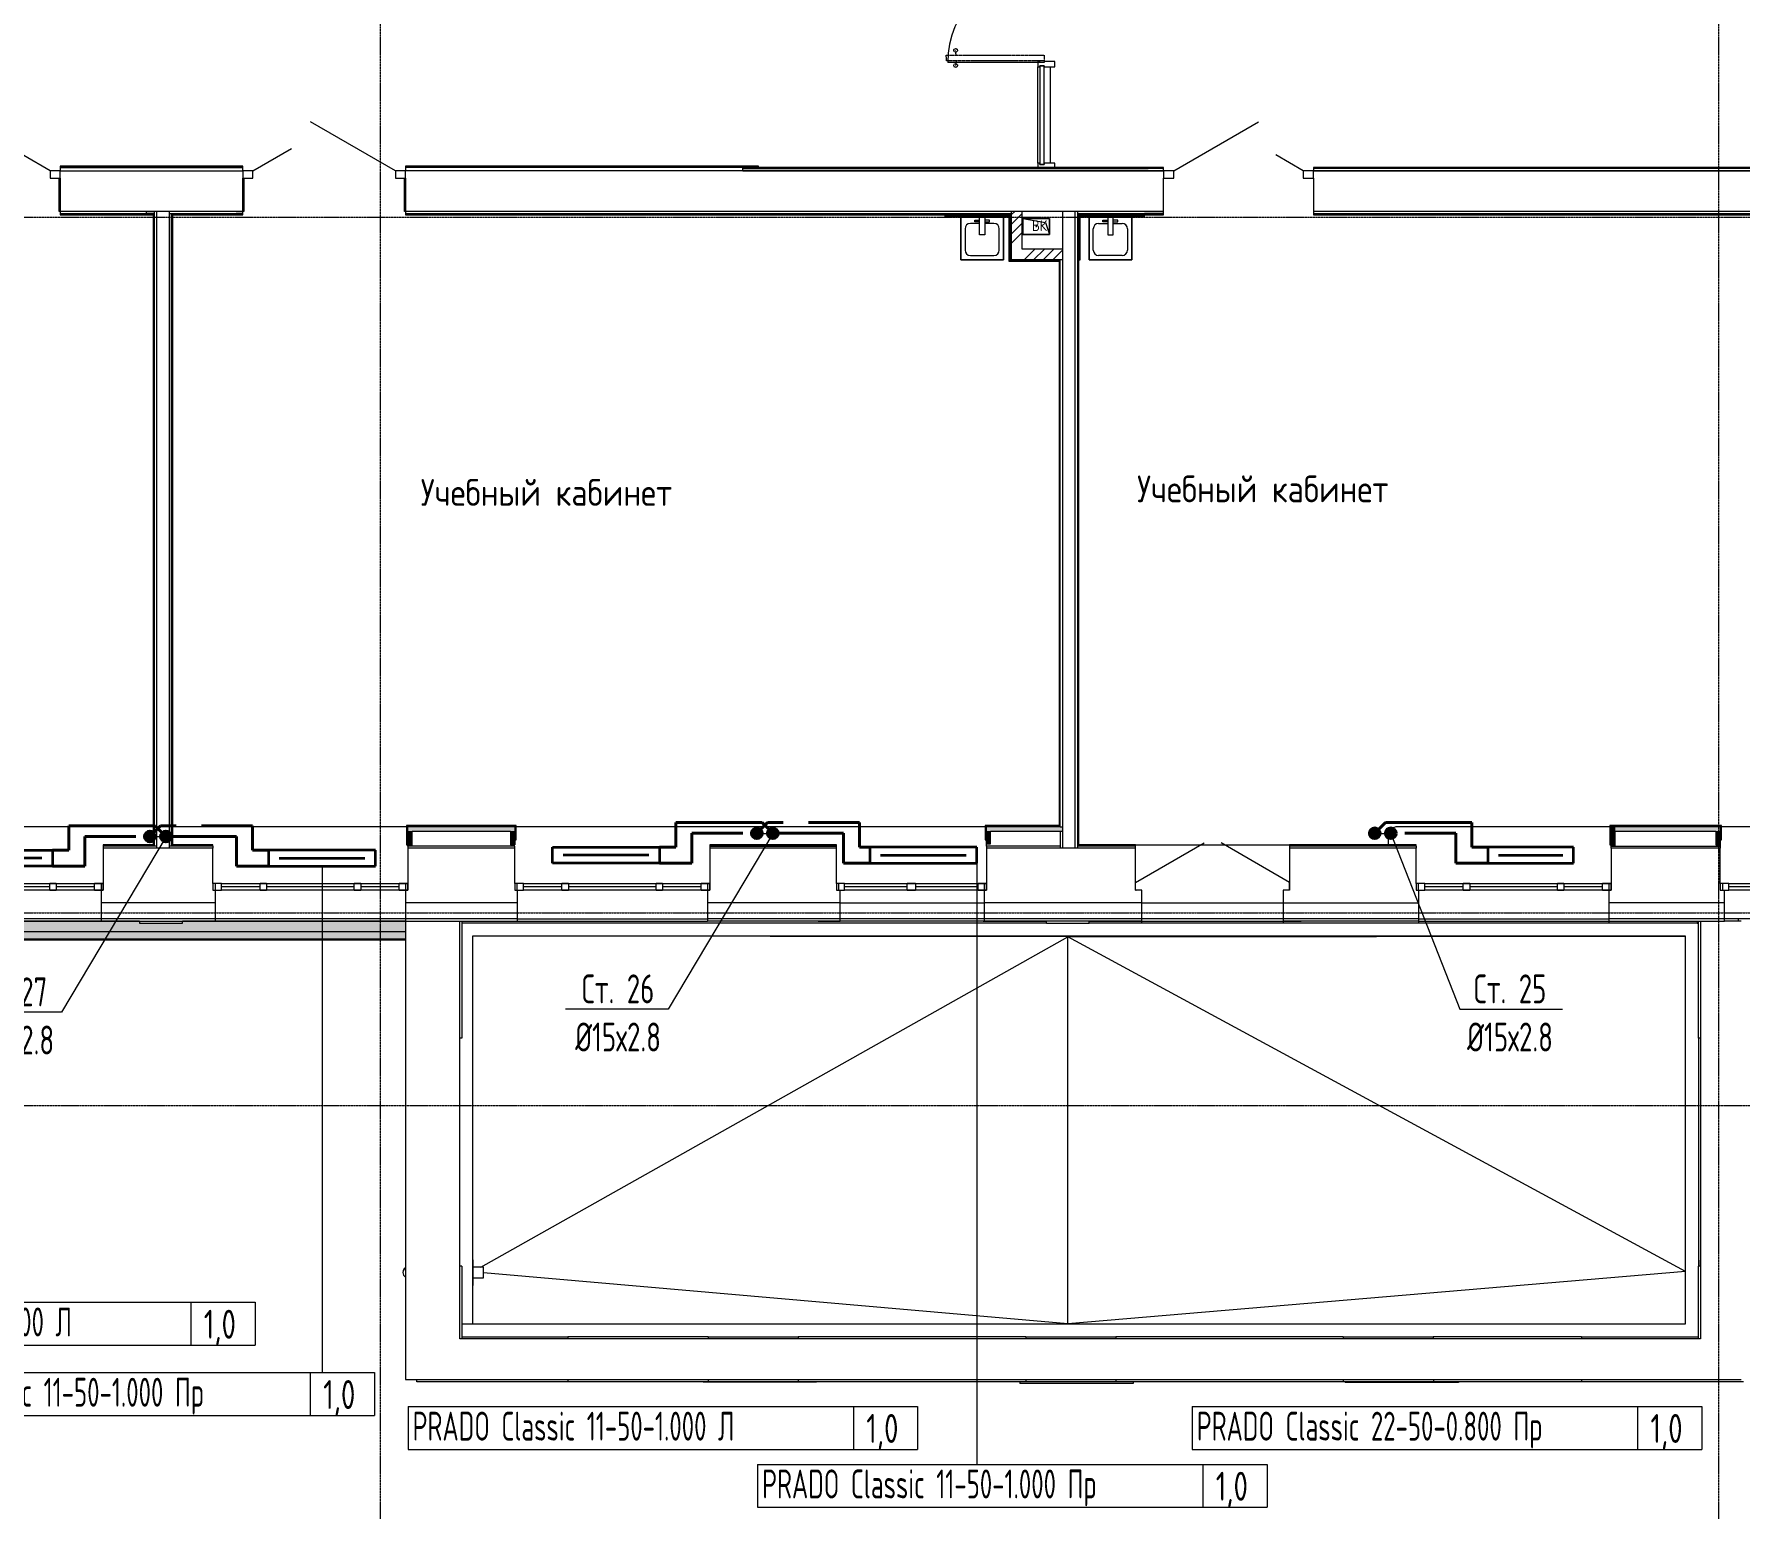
# Model space of a CAD drawing. Header units: millimetres. Extents: x -3929 to 624051, y 52832 to 514950.
# Drawn here: x 188631 to 204564, y 235095 to 248872 of the extents above; entities that cross this region are included whole.
import ezdxf
from ezdxf import colors
from ezdxf.entities.mleader import LeaderData, LeaderLine
from ezdxf.enums import TextEntityAlignment as Align
from ezdxf.math import Vec2, Vec3

# ---------------------------------------------------------------- set-up
doc = ezdxf.new("R2010")
doc.units = ezdxf.units.MM
for name, pattern in [('ADSK_Линия сетки', [25, 20, -2.5, 0, -2.5]), ('ADSK_Штриховая_ш2 п1', [3, 2, -1]), ('ADSK_Штриховая_ш3 п1_5', [4.5, 3, -1.5]), ('Hidden', [7.14375, 4.7625, -2.38125])]:
    doc.linetypes.add(name, pattern=pattern)
for name, color, linetype, lineweight in [('_ Окна', 7, 'Continuous', 9), ('Аннотация', 7, 'Continuous', 18), ('Витраж', 7, 'Continuous', 9), ('Двери', 7, 'Continuous', 9), ('Колонны', 7, 'Continuous', 18), ('Крыша', 7, 'Continuous', 9), ('Марки помещений', 7, 'Continuous', 20), ('Обобщенные модели', 7, 'Continuous', 18), ('Оборудование', 7, 'Continuous', 18), ('ОВ-О-Оборудование', 32, 'Continuous', 35), ('ОВ-ТЕКСТ', 7, 'Continuous', 25), ('Ограждение', 7, 'Continuous', 9), ('Окна', 7, 'Continuous', 9), ('Оси', 253, 'Continuous', 9), ('Панели витража', 7, 'Continuous', 9), ('Перекрытие', 7, 'Continuous', 18), ('Сантехника', 7, 'Continuous', 18), ('Стены внутренние', 7, 'Continuous', 18), ('Стены наружные', 7, 'Continuous', 18), ('Стены несущие', 7, 'Continuous', 30), ('Стены отделка', 7, 'Continuous', 30), ('Стены перегородки', 7, 'Continuous', 30), ('Стены штриховка', 7, 'Continuous', 9), ('Узлы', 7, 'Continuous', 18)]:
    doc.layers.add(name, color=color, linetype=linetype, lineweight=lineweight)
doc.layers.add('Линии', color=7, linetype='Continuous', lineweight=9, true_color=0x00a600)
for name, color, linetype in [('ПРИБОРЫ', 3, 'Continuous'), ('статистика приборов', 252, 'Continuous'), ('стояки', 7, 'Continuous')]:
    doc.layers.add(name, color=color, linetype=linetype)
doc.layers.add('т11.1', color=1, linetype='Continuous', true_color=0xff0000)
doc.layers.add('т21.1', color=5, linetype='Continuous', true_color=0x0000ff)
doc.styles.add('GOST Common_2', font='GOST_Common.ttf', dxfattribs={"width": 0.9, "height": 250})
doc.styles.add('GOST Common_5', font='GOST_Common.ttf', dxfattribs={"width": 0.9, "height": 200})
doc.styles.add('СТИЛЬ', font='simplex.shx', dxfattribs={"width": 0.65})

# ---------------------------------------------------------------- blocks, each defined once
blk = doc.blocks.new('*U2938')
at = {"layer": 'ОВ-О-Оборудование', "color": 32, "ltscale": 0.1, "true_color": 0xcd6928}
for p, q in [((600, 75), (-600, 75)), ((-600, 75), (-600, -75)), ((-500, 0), (500, 0)), ((600, -75), (600, 75)), ((-600, -75), (600, -75))]:
    blk.add_line(p, q, dxfattribs=at)
blk = doc.blocks.new('*U2874')
at = {"layer": 'ОВ-О-Оборудование', "color": 32, "ltscale": 0.1, "true_color": 0xcd6928}
for p, q in [((500, 75), (-500, 75)), ((-500, 75), (-500, -75)), ((-400, 0), (400, 0)), ((500, -75), (500, 75)), ((-500, -75), (500, -75))]:
    blk.add_line(p, q, dxfattribs=at)
blk = doc.blocks.new('*U2950')
at = {"layer": 'ОВ-О-Оборудование', "color": 32, "ltscale": 0.1, "true_color": 0xcd6928}
for p, q in [((400, 75), (-400, 75)), ((-400, 75), (-400, -75)), ((-300, 0), (300, 0)), ((400, -75), (400, 75)), ((-400, -75), (400, -75))]:
    blk.add_line(p, q, dxfattribs=at)
blk = doc.blocks.new('2 этаж')
at = {"layer": 'Ограждение', "lineweight": 0, "transparency": 33554432}
for points in [[(382798, -169809), (382838, -169809), (382838, -169630), (380754, -169630), (380754, -169649), (380354, -169649), (380354, -169630), (372404, -169630), (372583, -169809), (382536, -169809)], [(382798, -169809), (382838, -169809), (382838, -169805), (372579, -169805), (372583, -169809), (382536, -169809)]]:
    blk.add_hatch(color=253, dxfattribs=at).paths.add_polyline_path(points)
at = {"layer": 'Стены внутренние', "lineweight": 0}
for points in [[(383583, -168789), (383860, -168789), (383860, -168749), (382860, -168749), (382860, -168789), (382900, -168789)], [(382900, -168923), (382900, -168789), (382860, -168789), (382860, -168923)], [(383820, -168917), (383860, -168917), (383860, -168789), (383820, -168789)], [(388955, -168789), (388975, -168789), (388975, -168749), (388264, -168749), (388264, -168789), (388818, -168789)], [(388294, -168907), (388304, -168907), (388304, -168789), (388264, -168789), (388264, -168907)], [(394139, -168929), (394139, -168749), (394099, -168749), (394099, -168929)], [(395119, -168789), (395119, -168749), (394139, -168749), (394139, -168789), (395099, -168789)], [(395099, -168917), (395119, -168917), (395119, -168789), (395079, -168789), (395079, -168917)]]:
    blk.add_hatch(color=253, dxfattribs=at).paths.add_polyline_path(points)
at = {"color": 253, "linetype": 'Continuous', "lineweight": 0}
for p, q in [((388500, -163028), (388529, -163000)), ((388500, -163118), (388600, -163018)), ((388500, -163208), (388600, -163108)), ((388500, -163297), (388600, -163197)), ((388616, -163451), (388716, -163351)), ((388706, -163451), (388806, -163351)), ((388796, -163451), (388896, -163351)), ((388886, -163451), (388971, -163366))]:
    blk.add_line(p, q, dxfattribs=at)
at = {"layer": '_ Окна', "color": 253, "lineweight": 0}
for p, q in [((379515, -169309), (378695, -169309)), ((379515, -169339), (379515, -169279)), ((379515, -169279), (379575, -169279)), ((379575, -169339), (379515, -169339)), ((379575, -169279), (379575, -169339)), ((379935, -169309), (379575, -169309)), ((379935, -169339), (379935, -169279)), ((379935, -169279), (380015, -169279)), ((380015, -169339), (379935, -169339)), ((379995, -169279), (379995, -169339)), ((380015, -169279), (380015, -169339)), ((381120, -169279), (381040, -169279)), ((381040, -169279), (381040, -169339)), ((381040, -169339), (381120, -169339)), ((381060, -169279), (381060, -169339)), ((381120, -169339), (381120, -169279)), ((381480, -169309), (381120, -169309)), ((381480, -169339), (381480, -169279)), ((381480, -169279), (381540, -169279)), ((381540, -169339), (381480, -169339)), ((381540, -169279), (381540, -169339)), ((382360, -169309), (381540, -169309)), ((382360, -169339), (382360, -169279)), ((382360, -169279), (382420, -169279)), ((382420, -169339), (382360, -169339)), ((382420, -169279), (382420, -169339)), ((382780, -169309), (382420, -169309)), ((382780, -169339), (382780, -169279)), ((382780, -169279), (382860, -169279)), ((382860, -169339), (382780, -169339)), ((382840, -169279), (382840, -169339)), ((382860, -169279), (382860, -169339)), ((383940, -169279), (383860, -169279)), ((383860, -169279), (383860, -169339)), ((383860, -169339), (383940, -169339)), ((383880, -169279), (383880, -169339)), ((383940, -169339), (383940, -169279)), ((384300, -169309), (383940, -169309)), ((384300, -169339), (384300, -169279)), ((384300, -169279), (384360, -169279)), ((384360, -169339), (384300, -169339)), ((384360, -169279), (384360, -169339)), ((385180, -169309), (384360, -169309)), ((385180, -169339), (385180, -169279)), ((385180, -169279), (385240, -169279)), ((385240, -169339), (385180, -169339)), ((385240, -169279), (385240, -169339)), ((385600, -169309), (385240, -169309)), ((385600, -169339), (385600, -169279)), ((385600, -169279), (385680, -169279)), ((385680, -169339), (385600, -169339)), ((385660, -169279), (385660, -169339)), ((385680, -169279), (385680, -169339)), ((386940, -169279), (386864, -169279)), ((386864, -169279), (386864, -169339)), ((386864, -169339), (386940, -169339)), ((386884, -169279), (386884, -169339)), ((386940, -169339), (386940, -169279)), ((387526, -169309), (386940, -169309)), ((387526, -169339), (387526, -169279)), ((387526, -169279), (387602, -169279)), ((387602, -169339), (387526, -169339)), ((387602, -169279), (387602, -169339)), ((388188, -169309), (387602, -169309)), ((388188, -169339), (388188, -169279)), ((388188, -169279), (388264, -169279)), ((388264, -169339), (388188, -169339)), ((388244, -169279), (388244, -169339)), ((388264, -169279), (388264, -169339)), ((389657, -169339), (389657, -169269)), ((389657, -169339), (389662, -169339)), ((391097, -169339), (391092, -169339)), ((391097, -169339), (391097, -169269)), ((392359, -169279), (392279, -169279)), ((392279, -169279), (392279, -169339)), ((392279, -169339), (392359, -169339)), ((392299, -169279), (392299, -169339)), ((392359, -169339), (392359, -169279)), ((392719, -169309), (392359, -169309)), ((392719, -169339), (392719, -169279)), ((392719, -169279), (392779, -169279)), ((392779, -169339), (392719, -169339)), ((392779, -169279), (392779, -169339)), ((393599, -169309), (392779, -169309)), ((393599, -169339), (393599, -169279)), ((393599, -169279), (393659, -169279)), ((393659, -169339), (393599, -169339)), ((393659, -169279), (393659, -169339)), ((394019, -169309), (393659, -169309)), ((394019, -169339), (394019, -169279)), ((394019, -169279), (394099, -169279)), ((394099, -169339), (394019, -169339)), ((394079, -169279), (394079, -169339)), ((394099, -169279), (394099, -169339)), ((395199, -169279), (395119, -169279)), ((395119, -169279), (395119, -169339)), ((395119, -169339), (395199, -169339)), ((395139, -169279), (395139, -169339)), ((395199, -169339), (395199, -169279)), ((395559, -169309), (395199, -169309))]:
    blk.add_line(p, q, dxfattribs=at)
at = {"layer": 'Витраж', "color": 253, "lineweight": 0, "extrusion": (0, 0, -1)}
for p, q in [((388763, -161600), (388746, -161600)), ((388746, -161600), (388746, -161650)), ((388746, -161650), (388763, -161650)), ((388763, -161610), (388763, -161600)), ((388803, -161610), (388763, -161610)), ((388763, -161650), (388763, -161640)), ((388763, -161640), (388803, -161640)), ((388903, -161600), (388803, -161600)), ((388803, -161600), (388803, -161610)), ((388803, -161640), (388803, -161650)), ((388803, -161650), (388903, -161650)), ((388903, -161650), (388903, -161600)), ((388763, -162550), (388746, -162550)), ((388746, -162550), (388746, -162600)), ((388746, -162600), (388763, -162600)), ((388763, -162560), (388763, -162550)), ((388803, -162560), (388763, -162560)), ((388763, -162600), (388763, -162590)), ((388763, -162590), (388803, -162590)), ((388903, -162550), (388803, -162550)), ((388803, -162550), (388803, -162560)), ((388803, -162590), (388803, -162600)), ((388803, -162600), (388903, -162600)), ((388903, -162600), (388903, -162550))]:
    blk.add_line(p, q, dxfattribs=at)
at = {"layer": 'Витраж', "color": 253, "lineweight": 0}
for p, q in [((388746, -162550), (388746, -161650)), ((388863, -162550), (388863, -161650))]:
    blk.add_line(p, q, dxfattribs=at)
at = {"layer": 'Двери', "color": 253, "lineweight": 0}
for p, q in [((388763, -161610), (387903, -161610)), ((379519, -162620), (378726, -162162)), ((382744, -162620), (381952, -162162)), ((390014, -162620), (390807, -162162)), ((381414, -162620), (381774, -162412)), ((391224, -162620), (390969, -162472)), ((379519, -162620), (379519, -162690)), ((379614, -162620), (379519, -162620)), ((379614, -162690), (379614, -162620)), ((381319, -162620), (381319, -162690)), ((381414, -162620), (381319, -162620)), ((381414, -162690), (381414, -162620)), ((382744, -162620), (382744, -162690)), ((382839, -162620), (382744, -162620)), ((382839, -162690), (382839, -162620)), ((389919, -162620), (389919, -162690)), ((390014, -162620), (389919, -162620)), ((390014, -162690), (390014, -162620)), ((391224, -162620), (391224, -162690)), ((391319, -162620), (391224, -162620)), ((391319, -162690), (391319, -162620)), ((379519, -162690), (379614, -162690)), ((381319, -162690), (381414, -162690)), ((382744, -162690), (382839, -162690)), ((389919, -162690), (390014, -162690)), ((391224, -162690), (391319, -162690))]:
    blk.add_line(p, q, dxfattribs=at)
blk.add_arc((388763, -161610), 860, 90, 180, dxfattribs=at)
at = {"layer": 'Колонны', "color": 253, "lineweight": 0}
for p, q in [((385618, -173933), (385618, -173936)), ((386678, -173936), (385618, -173936)), ((386678, -173933), (386678, -173936)), ((388576, -173933), (388576, -173949)), ((389636, -173949), (388576, -173949)), ((389636, -173933), (389636, -173949)), ((391615, -173933), (391615, -173941)), ((392675, -173941), (391615, -173941)), ((392675, -173933), (392675, -173941))]:
    blk.add_line(p, q, dxfattribs=at)
at = {"layer": 'Крыша', "color": 253, "lineweight": 0}
for p, q in [((389026, -169778), (383465, -169769)), ((383543, -172863), (389026, -169778)), ((389026, -169778), (394796, -169769)), ((389026, -173393), (389026, -169778)), ((394796, -172904), (389026, -169778)), ((389026, -173393), (383568, -172916)), ((394796, -172904), (389026, -173393))]:
    blk.add_line(p, q, dxfattribs=at)
at = {"layer": 'Линии', "color": 253, "linetype": 'ADSK_Штриховая_ш3 п1_5', "lineweight": 0}
for p, q in [((387891, -161593), (387890, -161540)), ((387890, -161540), (388803, -161540)), ((387982, -161540), (387977, -161496)), ((388803, -161540), (388803, -161593)), ((388803, -161593), (387891, -161593)), ((387982, -161593), (387977, -161637))]:
    blk.add_line(p, q, dxfattribs=at)
for centre in [(387977, -161496), (387977, -161637)]:
    blk.add_circle(centre, 17, dxfattribs=at)
at = {"layer": 'Обобщенные модели', "color": 253, "lineweight": 0}
for p, q in [((388605, -163215), (388605, -163065)), ((388605, -163065), (388855, -163065)), ((388605, -163065), (388818, -163102)), ((388855, -163065), (388605, -163065)), ((388605, -163065), (388605, -163215)), ((388818, -163102), (388855, -163215)), ((388855, -163065), (388855, -163215)), ((388855, -163215), (388855, -163065)), ((388855, -163215), (388605, -163215)), ((388605, -163215), (388855, -163215))]:
    blk.add_line(p, q, dxfattribs=at)
for centre, radius, start, end in [((388730, -163140), 2.5, 90, 270), ((388730, -163140), 2.5, 105, 180), ((388730, -163140), 2.5, 210, 270), ((388730, -163140), 2.5, 270, 90), ((388730, -163140), 2.5, 330, 75), ((382858, -172907), 43.4, 117.9695, 184.0061), ((382858, -172907), 41.1, 135, 150)]:
    blk.add_arc(centre, radius, start, end, dxfattribs=at)
at = {"layer": 'Оборудование', "color": 253, "lineweight": 0}
for p, q in [((383468, -172753), (383465, -172753)), ((383468, -172793), (383468, -172753)), ((383468, -172793), (383468, -173033)), ((383468, -172863), (383468, -172963)), ((383568, -172863), (383468, -172863)), ((383568, -172963), (383568, -172863)), ((383468, -172963), (383568, -172963)), ((383468, -173073), (383468, -173033)), ((383465, -173073), (383468, -173073))]:
    blk.add_line(p, q, dxfattribs=at)
blk.add_arc((382865, -172913), 50, 122.7277, 237.2723, dxfattribs=at)
at = {"layer": 'Ограждение', "color": 253, "lineweight": 0}
for p, q in [((380354, -169630), (372404, -169630)), ((380354, -169630), (372404, -169630)), ((378219, -169629), (379995, -169629)), ((379995, -169629), (378219, -169629)), ((382838, -169630), (380754, -169630)), ((382838, -169630), (380754, -169630)), ((381064, -169629), (382838, -169629)), ((382838, -169629), (381064, -169629)), ((382838, -169803), (372578, -169803)), ((382838, -169805), (372579, -169805)), ((382838, -169805), (372579, -169805)), ((382838, -169805), (372580, -169805)), ((382838, -169807), (372582, -169807)), ((382838, -169807), (372582, -169807)), ((382838, -169808), (372582, -169808)), ((382838, -169808), (372582, -169808)), ((382838, -169809), (372583, -169809)), ((382838, -169809), (372583, -169809))]:
    blk.add_line(p, q, dxfattribs=at)
at = {"layer": 'Окна', "color": 253, "lineweight": 0}
for p, q in [((378695, -169279), (379515, -169279)), ((379515, -169339), (378695, -169339)), ((379575, -169279), (379515, -169279)), ((379515, -169339), (379575, -169339)), ((379575, -169279), (379935, -169279)), ((379935, -169339), (379575, -169339)), ((380015, -169279), (379935, -169279)), ((379935, -169339), (380015, -169339)), ((380015, -169339), (380015, -169279)), ((381120, -169279), (381040, -169279)), ((381040, -169279), (381040, -169339)), ((381040, -169339), (381120, -169339)), ((381120, -169279), (381480, -169279)), ((381480, -169339), (381120, -169339)), ((381540, -169279), (381480, -169279)), ((381480, -169339), (381540, -169339)), ((381540, -169279), (382360, -169279)), ((382360, -169339), (381540, -169339)), ((382420, -169279), (382360, -169279)), ((382360, -169339), (382420, -169339)), ((382420, -169279), (382780, -169279)), ((382780, -169339), (382420, -169339)), ((382860, -169279), (382780, -169279)), ((382780, -169339), (382860, -169339)), ((382860, -169339), (382860, -169279)), ((383940, -169279), (383860, -169279)), ((383860, -169279), (383860, -169339)), ((383860, -169339), (383940, -169339)), ((383940, -169279), (384300, -169279)), ((384300, -169339), (383940, -169339)), ((384360, -169279), (384300, -169279)), ((384300, -169339), (384360, -169339)), ((384360, -169279), (385180, -169279)), ((385180, -169339), (384360, -169339)), ((385240, -169279), (385180, -169279)), ((385180, -169339), (385240, -169339)), ((385240, -169279), (385600, -169279)), ((385600, -169339), (385240, -169339)), ((385680, -169279), (385600, -169279)), ((385600, -169339), (385680, -169339)), ((385680, -169339), (385680, -169279)), ((386940, -169279), (386864, -169279)), ((386864, -169279), (386864, -169339)), ((386864, -169339), (386940, -169339)), ((386940, -169279), (387526, -169279)), ((387526, -169339), (386940, -169339)), ((387602, -169279), (387526, -169279)), ((387526, -169339), (387602, -169339)), ((387602, -169279), (388188, -169279)), ((388188, -169339), (387602, -169339)), ((388264, -169279), (388188, -169279)), ((388188, -169339), (388264, -169339)), ((388264, -169339), (388264, -169279)), ((392359, -169279), (392279, -169279)), ((392279, -169279), (392279, -169339)), ((392279, -169339), (392359, -169339)), ((392359, -169279), (392719, -169279)), ((392719, -169339), (392359, -169339)), ((392779, -169279), (392719, -169279)), ((392719, -169339), (392779, -169339)), ((392779, -169279), (393599, -169279)), ((393599, -169339), (392779, -169339)), ((393659, -169279), (393599, -169279)), ((393599, -169339), (393659, -169339)), ((393659, -169279), (394019, -169279)), ((394019, -169339), (393659, -169339)), ((394099, -169279), (394019, -169279)), ((394019, -169339), (394099, -169339)), ((394099, -169339), (394099, -169279)), ((395199, -169279), (395119, -169279)), ((395119, -169279), (395119, -169339)), ((395119, -169339), (395199, -169339)), ((395199, -169279), (395559, -169279)), ((395559, -169339), (395199, -169339))]:
    blk.add_line(p, q, dxfattribs=at)
at = {"layer": 'Оси', "color": 253, "linetype": 'ADSK_Линия сетки', "lineweight": 0}
for p, q in [((382605, -176377), (382605, -150240)), ((395105, -176377), (395105, -150240)), ((354441, -163052), (420560, -163052)), ((354441, -169552), (407251, -169552)), ((354441, -171352), (414768, -171352))]:
    blk.add_line(p, q, dxfattribs=at)
at = {"layer": 'Панели витража', "color": 253, "lineweight": 0}
for p, q in [((388763, -161640), (388763, -162560)), ((388803, -161640), (388763, -161640)), ((388803, -162560), (388803, -161640)), ((388763, -162560), (388803, -162560))]:
    blk.add_line(p, q, dxfattribs=at)
at = {"layer": 'Перекрытие', "color": 253, "lineweight": 0}
for p, q in [((379604, -163000), (379604, -162690)), ((381329, -162690), (381329, -163000)), ((382829, -163000), (382829, -162690)), ((379614, -162922), (379604, -162922)), ((381329, -162922), (381319, -162922)), ((382839, -162922), (382829, -162922)), ((379614, -163000), (379604, -163000)), ((381329, -163000), (381319, -163000)), ((382839, -163000), (382829, -163000)), ((380482, -168749), (378214, -168749)), ((382848, -168749), (380666, -168749)), ((388253, -168749), (383872, -168749)), ((392017, -168845), (392017, -168917)), ((394088, -168749), (392089, -168749)), ((397501, -168749), (395131, -168749)), ((381040, -168929), (381040, -168949)), ((382860, -168929), (382860, -168923)), ((383850, -168917), (383850, -168929)), ((388264, -168929), (388264, -168907)), ((392279, -168929), (392279, -168949)), ((395119, -168917), (395119, -168949)), ((382840, -169629), (382838, -169629)), ((382838, -169629), (382838, -173913)), ((383345, -173533), (383345, -169629)), ((394936, -169629), (394936, -173533)), ((395316, -169629), (395158, -169629)), ((394936, -170723), (394936, -172797)), ((394936, -173533), (383345, -173533)), ((382838, -173913), (395316, -173913))]:
    blk.add_line(p, q, dxfattribs=at)
blk.add_arc((392117, -168845), 99.6, 106, 180, dxfattribs=at)
at = {"layer": 'Сантехника', "color": 253, "lineweight": 0}
for p, q in [((388025, -163052), (388425, -163052)), ((388025, -163452), (388025, -163052)), ((388025, -163052), (388025, -163452)), ((388425, -163052), (388025, -163052)), ((388200, -163112), (388115, -163112)), ((388155, -163097), (388155, -163082)), ((388155, -163082), (388200, -163082)), ((388200, -163097), (388155, -163097)), ((388200, -163217), (388200, -163052)), ((388250, -163052), (388250, -163217)), ((388295, -163082), (388250, -163082)), ((388250, -163097), (388295, -163097)), ((388335, -163112), (388250, -163112)), ((388295, -163097), (388295, -163082)), ((388425, -163052), (388425, -163452)), ((388425, -163452), (388425, -163052)), ((389623, -163052), (389223, -163052)), ((389223, -163052), (389223, -163452)), ((389223, -163452), (389223, -163052)), ((389223, -163052), (389623, -163052)), ((389313, -163112), (389398, -163112)), ((389353, -163082), (389398, -163082)), ((389353, -163097), (389353, -163082)), ((389398, -163097), (389353, -163097)), ((389398, -163052), (389398, -163217)), ((389448, -163217), (389448, -163052)), ((389493, -163082), (389448, -163082)), ((389448, -163097), (389493, -163097)), ((389448, -163112), (389533, -163112)), ((389493, -163097), (389493, -163082)), ((389623, -163452), (389623, -163052)), ((389623, -163052), (389623, -163452)), ((388065, -163162), (388065, -163362)), ((388250, -163217), (388200, -163217)), ((388385, -163362), (388385, -163162)), ((389263, -163362), (389263, -163162)), ((389398, -163217), (389448, -163217)), ((389583, -163162), (389583, -163362)), ((388425, -163452), (388025, -163452)), ((388025, -163452), (388425, -163452)), ((388115, -163412), (388335, -163412)), ((389223, -163452), (389623, -163452)), ((389623, -163452), (389223, -163452)), ((389533, -163412), (389313, -163412))]:
    blk.add_line(p, q, dxfattribs=at)
for centre, start, end in [((388115, -163162), 90, 180), ((388335, -163162), 0, 90), ((389313, -163162), 90, 180), ((389533, -163162), 0, 90), ((388115, -163362), 180, 270), ((388335, -163362), 270, 0), ((389313, -163362), 180, 270), ((389533, -163362), 270, 0)]:
    blk.add_arc(centre, 50, start, end, dxfattribs=at)
at = {"layer": 'Стены внутренние', "color": 253, "lineweight": 0}
for p, q in [((394903, -169649), (394916, -169649)), ((394796, -169769), (383465, -169769)), ((383465, -169769), (383465, -173393)), ((394796, -173393), (394796, -169769)), ((394916, -170723), (394916, -172853)), ((394936, -172853), (394936, -172797)), ((383365, -173393), (394796, -173393)), ((385665, -173513), (384355, -173513)), ((388633, -173513), (386505, -173513)), ((391598, -173513), (389473, -173513)), ((393822, -173513), (392438, -173513))]:
    blk.add_line(p, q, dxfattribs=at)
at = {"layer": 'Стены наружные', "color": 253, "lineweight": 0}
for p, q in [((389657, -168917), (391097, -168917)), ((386899, -169459), (388238, -169459)), ((389717, -169459), (391037, -169459)), ((379995, -169609), (378220, -169609)), ((382840, -169609), (381065, -169609)), ((383365, -169629), (383365, -170723)), ((388826, -169649), (383365, -169649)), ((383884, -169629), (385660, -169629)), ((383885, -169609), (385660, -169609)), ((388244, -169609), (386899, -169609)), ((388244, -169629), (386899, -169629)), ((394903, -169649), (389226, -169649)), ((391037, -169609), (389717, -169609)), ((389717, -169629), (391037, -169629)), ((389717, -169649), (389717, -169629)), ((391037, -169629), (391037, -169649)), ((392304, -169609), (394079, -169609)), ((392304, -169629), (394079, -169629)), ((392304, -169649), (392304, -169629)), ((394079, -169629), (394079, -169649)), ((394903, -169629), (394903, -169649)), ((394916, -170723), (394916, -169629)), ((394936, -169629), (394936, -170723)), ((396904, -169609), (395159, -169609)), ((395290, -169629), (395290, -169609)), ((382838, -169729), (372404, -169729)), ((382838, -169799), (372404, -169799)), ((383365, -170723), (383345, -170723)), ((394936, -170723), (394916, -170723)), ((383365, -172853), (383345, -172853)), ((383365, -172853), (383365, -173533)), ((394916, -173533), (394916, -172853)), ((394936, -172853), (394916, -172853)), ((394936, -172853), (394936, -173533)), ((383365, -173513), (384355, -173513)), ((384355, -173513), (384355, -173533)), ((385665, -173513), (386505, -173513)), ((385665, -173513), (385665, -173533)), ((386505, -173513), (386505, -173533)), ((388633, -173513), (389473, -173513)), ((388633, -173513), (388633, -173533)), ((389473, -173513), (389473, -173533)), ((391598, -173513), (392438, -173513)), ((391598, -173513), (391598, -173533)), ((392438, -173513), (392438, -173533)), ((393822, -173513), (394916, -173513)), ((393822, -173513), (393822, -173533)), ((382945, -173933), (382945, -173913)), ((384355, -173933), (382945, -173933)), ((384355, -173913), (384355, -173933)), ((395336, -173933), (384355, -173933)), ((385665, -173913), (385665, -173933)), ((386505, -173913), (386505, -173933)), ((388633, -173913), (388633, -173933)), ((389473, -173913), (389473, -173933)), ((391598, -173913), (391598, -173933)), ((392440, -173913), (392440, -173933)), ((393822, -173913), (393822, -173933))]:
    blk.add_line(p, q, dxfattribs=at)
at = {"layer": 'Стены несущие', "color": 253, "lineweight": 0}
for p, q in [((379614, -162620), (381319, -162620)), ((389919, -162620), (382839, -162620)), ((385990, -162620), (388549, -162620)), ((389299, -162620), (389775, -162620)), ((398453, -162620), (391319, -162620)), ((391319, -162620), (398333, -162620)), ((379614, -162690), (379614, -163000)), ((381319, -163000), (381319, -162690)), ((382839, -162690), (382839, -163000)), ((389919, -163000), (389919, -162690)), ((391319, -162690), (391319, -163000)), ((381319, -163000), (379614, -163000)), ((389919, -163000), (382839, -163000)), ((398453, -163000), (391319, -163000)), ((380015, -168949), (380015, -169279)), ((381040, -168949), (380015, -168949)), ((381040, -169279), (381040, -168949)), ((382860, -168949), (382860, -169279)), ((383860, -168949), (382860, -168949)), ((383860, -169279), (383860, -168949)), ((385680, -168949), (385680, -169279)), ((386864, -168949), (385680, -168949)), ((386864, -169279), (386864, -168949)), ((389657, -168949), (388264, -168949)), ((388264, -168949), (388264, -169279)), ((389657, -169339), (389657, -168949)), ((392279, -168949), (391097, -168949)), ((391097, -168949), (391097, -169339)), ((392279, -169279), (392279, -168949)), ((394099, -168949), (394099, -169279)), ((395119, -168949), (394099, -168949)), ((395119, -169279), (395119, -168949)), ((379995, -169339), (379995, -169459)), ((381065, -169459), (381065, -169339)), ((382840, -169339), (382840, -169459)), ((383885, -169459), (383885, -169339)), ((385660, -169339), (385660, -169459)), ((386899, -169459), (386899, -169339)), ((388244, -169339), (388244, -169459)), ((389717, -169339), (389657, -169339)), ((389717, -169459), (389717, -169339)), ((391097, -169339), (391037, -169339)), ((391037, -169339), (391037, -169459)), ((392304, -169459), (392304, -169339)), ((394079, -169339), (394079, -169459)), ((395159, -169459), (395159, -169339)), ((381065, -169459), (379995, -169459)), ((383885, -169459), (382840, -169459)), ((386899, -169459), (385660, -169459)), ((389717, -169459), (388244, -169459)), ((391037, -169459), (392304, -169459)), ((395159, -169459), (394079, -169459))]:
    blk.add_line(p, q, dxfattribs=at)
at = {"layer": 'Стены отделка', "color": 253, "lineweight": 0}
for p, q in [((379614, -162578), (379614, -162620)), ((381319, -162578), (379614, -162578)), ((381257, -162590), (381319, -162590)), ((381319, -162620), (381319, -162578)), ((382839, -162578), (382839, -162620)), ((386135, -162578), (382839, -162578)), ((385990, -162620), (385990, -162590)), ((385990, -162590), (386135, -162590)), ((385990, -162600), (389775, -162600)), ((386135, -162588), (386135, -162578)), ((389919, -162588), (386135, -162588)), ((386135, -162590), (386135, -162600)), ((388549, -162620), (389299, -162620)), ((389775, -162620), (389919, -162620)), ((389919, -162620), (389919, -162588)), ((391319, -162588), (391319, -162620)), ((398453, -162588), (391319, -162588)), ((398453, -162600), (391319, -162600)), ((379614, -163000), (379614, -163032)), ((379614, -163032), (380482, -163032)), ((380420, -163020), (380420, -163000)), ((380494, -163020), (380420, -163020)), ((380482, -163032), (380482, -168917)), ((380494, -168929), (380494, -163000)), ((380634, -163020), (380664, -163020)), ((380654, -168929), (380654, -163020)), ((380666, -168917), (380666, -163032)), ((380666, -163032), (381319, -163032)), ((381319, -163020), (381257, -163020)), ((381319, -163032), (381319, -163000)), ((382839, -163000), (382839, -163032)), ((382839, -163032), (387875, -163032)), ((387875, -163020), (387875, -163051)), ((388500, -163026), (387875, -163026)), ((387875, -163051), (388475, -163051)), ((387887, -163020), (388500, -163020)), ((388475, -163051), (388475, -163463)), ((388500, -163451), (388500, -163000)), ((388600, -163351), (388600, -163000)), ((389115, -163000), (389115, -168949)), ((389115, -163020), (389740, -163020)), ((389740, -163026), (389115, -163026)), ((389140, -163451), (389140, -163051)), ((389140, -163051), (389740, -163051)), ((389740, -163051), (389740, -163020)), ((389740, -163032), (389919, -163032)), ((389919, -163020), (389775, -163020)), ((389919, -163032), (389919, -163000)), ((391319, -163000), (391319, -163032)), ((391319, -163032), (397501, -163032)), ((388475, -163463), (388943, -163463)), ((388975, -163451), (388500, -163451)), ((388975, -163351), (388600, -163351)), ((388943, -163463), (388943, -168737)), ((388955, -168749), (388955, -163451)), ((389127, -168917), (389127, -163451)), ((389127, -163451), (389140, -163451)), ((382848, -168739), (382848, -168917)), ((383870, -168737), (382850, -168737)), ((383860, -168749), (382860, -168749)), ((382860, -168923), (382860, -168749)), ((382900, -168789), (383820, -168789)), ((382900, -168923), (382900, -168789)), ((383820, -168789), (383820, -168917)), ((383860, -168749), (383860, -168917)), ((383860, -168869), (383872, -168869)), ((383872, -168869), (383872, -168739)), ((388252, -168739), (388252, -168869)), ((388252, -168869), (388264, -168869)), ((388943, -168737), (388254, -168737)), ((388955, -168749), (388264, -168749)), ((388264, -168907), (388264, -168749)), ((388304, -168907), (388304, -168789)), ((388304, -168789), (388955, -168789)), ((388955, -168789), (388955, -168949)), ((394087, -168739), (394087, -168917)), ((395129, -168737), (394089, -168737)), ((395119, -168749), (394099, -168749)), ((394099, -168949), (394099, -168749)), ((394139, -168789), (395079, -168789)), ((394139, -168929), (394139, -168789)), ((395079, -168789), (395079, -168917)), ((395119, -168749), (395119, -168917)), ((395119, -168869), (395131, -168869)), ((395131, -168869), (395131, -168739)), ((380015, -168917), (380015, -168949)), ((380482, -168917), (380015, -168917)), ((380514, -168929), (380494, -168929)), ((380664, -168929), (380634, -168929)), ((381040, -168917), (380666, -168917)), ((381039, -168929), (381040, -168929)), ((381040, -168929), (381040, -168917)), ((382848, -168917), (382860, -168917)), ((382860, -168923), (382900, -168923)), ((383860, -168929), (382860, -168929)), ((382860, -168929), (382860, -168949)), ((383820, -168917), (383860, -168917)), ((383860, -168949), (383860, -168929)), ((385680, -168917), (385680, -168949)), ((386864, -168917), (385680, -168917)), ((386828, -168929), (386864, -168929)), ((386864, -168949), (386864, -168917)), ((388264, -168907), (388304, -168907)), ((388955, -168929), (388264, -168929)), ((388264, -168929), (388264, -168949)), ((389633, -168929), (389115, -168929)), ((389657, -168917), (389127, -168917)), ((389657, -168949), (389657, -168917)), ((391097, -168917), (391097, -168949)), ((392279, -168917), (391097, -168917)), ((392279, -168929), (391103, -168929)), ((392279, -168929), (392279, -168917)), ((392279, -168949), (392279, -168949)), ((394087, -168917), (394099, -168917)), ((394099, -168929), (395119, -168929)), ((395079, -168917), (395119, -168917)), ((379995, -169459), (379995, -169629)), ((381065, -169459), (381065, -169459)), ((381065, -169629), (381065, -169459)), ((382840, -169459), (382840, -169629)), ((383885, -169459), (383885, -169459)), ((383885, -169629), (383885, -169459)), ((385660, -169459), (385660, -169629)), ((386899, -169459), (386899, -169459)), ((386899, -169630), (386899, -169459)), ((388244, -169459), (388244, -169629)), ((389717, -169629), (389717, -169459)), ((391037, -169459), (391037, -169629)), ((392304, -169629), (392304, -169459)), ((394079, -169459), (394079, -169629)), ((395159, -169459), (395159, -169459)), ((395159, -169629), (395159, -169459)), ((381065, -169609), (379995, -169609)), ((379995, -169629), (381065, -169629)), ((380354, -169629), (380354, -169649)), ((380354, -169649), (380754, -169649)), ((380754, -169649), (380754, -169629)), ((383885, -169609), (382840, -169609)), ((382840, -169629), (383884, -169629)), ((386899, -169609), (385660, -169609)), ((386899, -169629), (385660, -169629)), ((386694, -169629), (386694, -169630)), ((386694, -169630), (386899, -169630)), ((388234, -169629), (388234, -169630)), ((388234, -169630), (388826, -169630)), ((389717, -169609), (388244, -169609)), ((389717, -169629), (388244, -169629)), ((388826, -169649), (388826, -169629)), ((388826, -169649), (389226, -169649)), ((389226, -169649), (389226, -169630)), ((389226, -169630), (389717, -169630)), ((392304, -169609), (391037, -169609)), ((392304, -169629), (391037, -169629)), ((391037, -169630), (391204, -169630)), ((391204, -169630), (391204, -169629)), ((395159, -169609), (394079, -169609)), ((394079, -169629), (395158, -169629))]:
    blk.add_line(p, q, dxfattribs=at)
at = {"layer": 'Стены перегородки', "color": 253, "lineweight": 0}
for p, q in [((380514, -163000), (380514, -168949)), ((380634, -168949), (380634, -163000)), ((388975, -163000), (388975, -168949)), ((389095, -168949), (389095, -163000))]:
    blk.add_line(p, q, dxfattribs=at)
at = {"layer": 'Стены штриховка', "color": 253, "lineweight": 0}
for p, q in [((381319, -162580), (379614, -162580)), ((379614, -162590), (381257, -162590)), ((386135, -162580), (382839, -162580)), ((385990, -162590), (382839, -162590)), ((386135, -162590), (386135, -162588)), ((389919, -162590), (386135, -162590)), ((389919, -162600), (389775, -162600)), ((398453, -162590), (391319, -162590)), ((379614, -163020), (380420, -163020)), ((379614, -163030), (380484, -163030)), ((380484, -163030), (380484, -168919)), ((380664, -163020), (381257, -163020)), ((380664, -168919), (380664, -163030)), ((380664, -163030), (381319, -163030)), ((382839, -163020), (387887, -163020)), ((382839, -163030), (387875, -163030)), ((387875, -163032), (387875, -163030)), ((387875, -163036), (388490, -163036)), ((387875, -163042), (388484, -163042)), ((388484, -163042), (388484, -163463)), ((388490, -163036), (388490, -163461)), ((389125, -168919), (389125, -163036)), ((389740, -163036), (389125, -163036)), ((389131, -163042), (389131, -163451)), ((389740, -163042), (389131, -163042)), ((389775, -163020), (389740, -163020)), ((389740, -163030), (389919, -163030)), ((391319, -163020), (397513, -163020)), ((391319, -163030), (397503, -163030)), ((388484, -163461), (388945, -163461)), ((388945, -163461), (388945, -168739)), ((389127, -163451), (389125, -163451)), ((382850, -168737), (382848, -168737)), ((382848, -168737), (382848, -168739)), ((382848, -168739), (383872, -168739)), ((382850, -168737), (382850, -168917)), ((383870, -168869), (383870, -168737)), ((383872, -168737), (383870, -168737)), ((383872, -168739), (383872, -168737)), ((388254, -168737), (388252, -168737)), ((388252, -168737), (388252, -168739)), ((388252, -168739), (388945, -168739)), ((388254, -168737), (388254, -168869)), ((388955, -168749), (388975, -168749)), ((388955, -168789), (388975, -168789)), ((394089, -168737), (394087, -168737)), ((394087, -168737), (394087, -168739)), ((394087, -168739), (395131, -168739)), ((394089, -168737), (394089, -168917)), ((395129, -168869), (395129, -168737)), ((395131, -168737), (395129, -168737)), ((395131, -168739), (395131, -168737)), ((380484, -168919), (380015, -168919)), ((380494, -168929), (380015, -168929)), ((381040, -168919), (380664, -168919)), ((381039, -168929), (380664, -168929)), ((386864, -168919), (385680, -168919)), ((385680, -168929), (386828, -168929)), ((389657, -168919), (389125, -168919)), ((389657, -168929), (389633, -168929)), ((392279, -168919), (391097, -168919)), ((391103, -168929), (391097, -168929))]:
    blk.add_line(p, q, dxfattribs=at)
at = {"layer": 'Узлы', "color": 253, "lineweight": 0}
for p, q in [((389657, -169269), (390298, -168899)), ((391097, -169269), (390456, -168899))]:
    blk.add_line(p, q, dxfattribs=at)
at = {"layer": 'Аннотация', "color": 253, "lineweight": 0, "style": 'GOST Common_5', "width": 0.9}
blk.add_text('ВК', height=100, dxfattribs=at).set_placement((388691, -163183))
at = {"layer": 'Марки помещений', "color": 253, "lineweight": 0, "style": 'GOST Common_2', "width": 0.9}
for p in [(382981, -165750), (389672, -165717)]:
    blk.add_text('Учебный кабинет', height=250, dxfattribs=at).set_placement(p)

msp = doc.modelspace()

# ---------------------------------------------------------------- hatches: boundary and pattern name
at = {"layer": 'т11.1', "lineweight": 40}
h = msp.add_hatch(color=256, dxfattribs=at)
h.dxf.hatch_style = 1
h.paths.add_polyline_path([(189911.101, 241376.396, 1), (189811.101, 241376.396, 1)])
h = msp.add_hatch(color=256, dxfattribs=at)
h.dxf.hatch_style = 1
h.paths.add_polyline_path([(195581.098, 241406.396, 1), (195481.098, 241406.396, 1)])
h = msp.add_hatch(color=256, dxfattribs=at)
h.dxf.hatch_style = 1
h.paths.add_polyline_path([(201102.652, 241406.396, 1), (201202.652, 241406.396, 1)])
at = {"layer": 'т21.1', "linetype": 'ADSK_Штриховая_ш2 п1', "lineweight": 40, "ltscale": 50}
h = msp.add_hatch(color=256, dxfattribs=at)
h.dxf.hatch_style = 1
h.paths.add_polyline_path([(189761.101, 241376.396, 1), (189661.101, 241376.396, 1)])
h = msp.add_hatch(color=256, dxfattribs=at)
h.dxf.hatch_style = 1
h.paths.add_polyline_path([(195431.098, 241406.396, 1), (195331.098, 241406.396, 1)])
h = msp.add_hatch(color=256, dxfattribs=at)
h.dxf.hatch_style = 1
h.paths.add_polyline_path([(201252.652, 241406.396, 1), (201352.652, 241406.396, 1)])

# ---------------------------------------------------------------- linework, layer by layer
at = {"layer": 'ПРИБОРЫ', "color": 7, "lineweight": 15}
for p, q in [((185935.046, 237024.642), (190694.666, 237024.642)), ((185935.046, 237024.642), (190694.666, 237024.642)), ((190094.666, 237024.642), (190094.666, 236624.642)), ((190694.666, 237024.642), (190694.666, 236624.642)), ((185935.046, 236624.642), (190694.666, 236624.642)), ((187050.083, 236367.821), (191809.703, 236367.821)), ((187050.083, 236367.821), (191809.703, 236367.821)), ((191209.703, 236367.821), (191209.703, 235967.821)), ((191809.703, 236367.821), (191809.703, 235967.821)), ((192123.334, 236050.895), (196882.954, 236050.895)), ((192123.334, 236050.895), (196882.954, 236050.895)), ((192123.334, 236050.895), (192123.334, 235650.895)), ((196282.954, 236050.895), (196282.954, 235650.895)), ((196882.954, 236050.895), (196882.954, 235650.895)), ((199447.882, 236050.895), (204207.502, 236050.895)), ((199447.882, 236050.895), (204207.502, 236050.895)), ((199447.882, 236050.895), (199447.882, 235650.895)), ((203607.502, 236050.895), (203607.502, 235650.895)), ((204207.502, 236050.895), (204207.502, 235650.895)), ((187050.083, 235967.821), (191809.703, 235967.821)), ((192123.334, 235650.895), (196882.954, 235650.895)), ((195387.908, 235511.004), (200147.528, 235511.004)), ((195387.908, 235511.004), (200147.528, 235511.004)), ((195387.908, 235511.004), (195387.908, 235111.004)), ((199447.882, 235650.895), (204207.502, 235650.895)), ((199547.528, 235511.004), (199547.528, 235111.004)), ((200147.528, 235511.004), (200147.528, 235111.004)), ((195387.908, 235111.004), (200147.528, 235111.004))]:
    msp.add_line(p, q, dxfattribs=at)
at = {"layer": 'стояки', "color": 7, "lineweight": 15}
for points in [[(191320.573, 241097.737), (191320.573, 236367.821)], [(197436.494, 241202.737), (197436.494, 235511.004)]]:
    msp.add_lwpolyline(points, dxfattribs=at)
at = {"layer": 'т11.1', "lineweight": 40}
for p, q in [((188953.36, 241247.737), (188953.36, 241477.394)), ((188953.36, 241477.394), (189760.104, 241477.394)), ((189861.101, 241376.396), (189760.104, 241477.394)), ((194623.356, 241277.737), (194623.356, 241507.394)), ((194623.356, 241507.394), (195430.101, 241507.394)), ((195531.098, 241406.396), (195430.101, 241507.394)), ((196190.57, 241407.394), (195531.098, 241406.396)), ((196190.57, 241127.737), (196190.57, 241407.394)), ((201152.652, 241406.396), (201253.649, 241507.394)), ((202060.394, 241507.394), (201253.649, 241507.394)), ((202060.394, 241277.737), (202060.394, 241507.394)), ((188803.36, 241247.737), (188953.36, 241247.737)), ((190520.573, 241377.394), (189861.101, 241376.396)), ((190520.573, 241097.737), (190520.573, 241377.394)), ((194473.356, 241277.737), (194623.356, 241277.737)), ((202210.394, 241277.737), (202060.394, 241277.737)), ((190820.573, 241097.737), (190520.573, 241097.737)), ((196436.494, 241127.737), (196190.57, 241127.737))]:
    msp.add_line(p, q, dxfattribs=at)
for centre in [(189861.101, 241376.396), (195531.098, 241406.396), (201152.652, 241406.396)]:
    msp.add_circle(centre, 50, dxfattribs=at)
at = {"layer": 'т21.1', "linetype": 'Hidden', "lineweight": 40, "ltscale": 100}
for p, q in [((189711.101, 241376.396), (189812.099, 241477.394)), ((190670.573, 241477.394), (189812.099, 241477.394)), ((190670.573, 241247.737), (190670.573, 241477.394)), ((194773.356, 241127.737), (194773.356, 241407.394)), ((194773.356, 241407.394), (195381.098, 241406.396)), ((195381.098, 241406.396), (195482.096, 241507.394)), ((196340.57, 241507.394), (195482.096, 241507.394)), ((196340.57, 241277.737), (196340.57, 241507.394)), ((201910.394, 241407.394), (201302.652, 241406.396)), ((201910.394, 241127.737), (201910.394, 241407.394)), ((189103.36, 241097.737), (189103.36, 241377.394)), ((189103.36, 241377.394), (189711.101, 241376.396)), ((190820.573, 241247.737), (190670.573, 241247.737)), ((196436.494, 241277.737), (196340.57, 241277.737)), ((188803.36, 241097.737), (189103.36, 241097.737)), ((194473.356, 241127.737), (194773.356, 241127.737)), ((202210.394, 241127.737), (201910.394, 241127.737))]:
    msp.add_line(p, q, dxfattribs=at)
at = {"layer": 'т21.1', "lineweight": 40, "ltscale": 50}
for centre in [(189711.101, 241376.396), (195381.098, 241406.396), (201302.652, 241406.396)]:
    msp.add_circle(centre, 50, dxfattribs=at)

# ---------------------------------------------------------------- block references
at = {"layer": 'ОВ-О-Оборудование', "ltscale": 10, "xscale": -1}
for name, p in [('*U2938', (188203.36, 241172.737)), ('*U2874', (193973.356, 241202.737))]:
    msp.add_blockref(name, p, dxfattribs=at)
at = {"layer": 'ОВ-О-Оборудование', "ltscale": 10}
for name, p in [('*U2874', (191320.573, 241172.737)), ('*U2874', (196936.494, 241202.737)), ('*U2950', (202610.394, 241202.737))]:
    msp.add_blockref(name, p, dxfattribs=at)
at = {"layer": 'стояки', "color": 5, "lineweight": 40}
msp.add_blockref('2 этаж', (-190738.98, 410215.433), dxfattribs=at)

# ---------------------------------------------------------------- texts
at = {"layer": 'статистика приборов', "color": 7, "style": 'СТИЛЬ', "width": 0.6}
for s, p in [('PRADO Classic 11-50-1.200 Л      ', (185978.022, 236706.495)), ('PRADO Classic 11-50-1.000 Пр      ', (187093.06, 236049.674)), ('PRADO Classic 11-50-1.000 Л      ', (192166.31, 235732.749)), ('PRADO Classic 22-50-0.800 Пр      ', (199490.858, 235732.749)), ('PRADO Classic 11-50-1.000 Пр      ', (195430.884, 235192.857))]:
    msp.add_text(s, height=270, dxfattribs=at).set_placement(p)
at = {"layer": 'статистика приборов', "color": 7, "style": 'СТИЛЬ', "width": 0.7}
for p in [(190365.732, 236685.093), (191480.769, 236028.272), (196554.02, 235711.347), (203878.568, 235711.347), (199818.594, 235171.455)]:
    msp.add_text('1,0', height=270, dxfattribs=at).set_placement(p, align=Align.CENTER)

# ---------------------------------------------------------------- leaders
at = {"layer": 'ОВ-ТЕКСТ', "color": 7}
ml = msp.add_multileader_mtext('Standard', dxfattribs=at)
ml.set_content('\\A1;Ст. 26^J%%C15х2.8 ', color=7, style='СТИЛЬ')
ml.set_leader_properties(color=7, lineweight=18)
ml.build(insert=Vec2(0, 0))
ml.multileader.update_dxf_attribs({"text_left_attachment_type": 6, "text_right_attachment_type": 6, "dogleg_length": 0.36, "arrow_head_size": 0.126})
ctx = ml.context
ctx.base_point, ctx.char_height, ctx.arrow_head_size, ctx.landing_gap_size, ctx.plane_origin = Vec3(193616.899, 239764.097), 270, 0.126, 0.063, Vec3(200237.812, 235658.011)
ctx.left_attachment, ctx.right_attachment, ctx.text_align_type = 6, 6, 1
notes = []
notes.append((ctx, [(1, (1, 1, 0), (194553.277, 239764.097), (-1, 0), 0.252, [(0, [(195381.098, 241404.396), (195531.098, 241404.396)], 0, [])])]))
ctx.mtext.insert, ctx.mtext.width, ctx.mtext.alignment, ctx.mtext.flow_direction = Vec3(194084.962, 240088.097), 1404.14984, 2, 5
ml = msp.add_multileader_mtext('Standard', dxfattribs=at)
ml.set_content('\\A1;Ст. 25^J%%C15х2.8 ', color=7, style='СТИЛЬ')
ml.set_leader_properties(color=7, lineweight=18)
ml.build(insert=Vec2(0, 0))
ml.multileader.update_dxf_attribs({"text_left_attachment_type": 6, "text_right_attachment_type": 6, "dogleg_length": 0.36, "arrow_head_size": 0.126})
ctx = ml.context
ctx.base_point, ctx.char_height, ctx.arrow_head_size, ctx.landing_gap_size, ctx.plane_origin = Vec3(201948.765, 239764.097), 270, 0.126, 0.063, Vec3(206009.365, 235658.011)
ctx.left_attachment, ctx.right_attachment, ctx.text_align_type = 6, 6, 1
notes.append((ctx, [(0, (1, 1, 0), (201948.513, 239764.097), (1, 0), 0.252, [(0, [(201152.652, 241404.396), (201302.652, 241404.396)], 0, [])])]))
ctx.mtext.insert, ctx.mtext.width, ctx.mtext.alignment, ctx.mtext.flow_direction = Vec3(202416.828, 240088.097), 1404.14984, 2, 5
ml = msp.add_multileader_mtext('Standard', dxfattribs=at)
ml.set_content('\\A1;Ст. 27^J%%C15х2.8 ', color=7, style='СТИЛЬ')
ml.set_leader_properties(color=7, lineweight=18)
ml.build(insert=Vec2(0, 0))
ml.multileader.update_dxf_attribs({"text_left_attachment_type": 6, "text_right_attachment_type": 6, "dogleg_length": 0.36, "arrow_head_size": 0.126})
ctx = ml.context
ctx.base_point, ctx.char_height, ctx.arrow_head_size, ctx.landing_gap_size, ctx.plane_origin = Vec3(187948.902, 239736.097), 270, 0.126, 0.063, Vec3(194569.815, 235630.011)
ctx.left_attachment, ctx.right_attachment, ctx.text_align_type = 6, 6, 1
notes.append((ctx, [(1, (1, 1, 0), (188885.28, 239736.097), (-1, 0), 0.252, [(0, [(189713.101, 241376.396), (189863.101, 241376.396)], 0, [])])]))
ctx.mtext.insert, ctx.mtext.width, ctx.mtext.alignment, ctx.mtext.flow_direction = Vec3(188416.965, 240060.097), 1404.14984, 2, 5
for ctx, leaders in notes:
    for number, flags, end, landing, length, lines in leaders:
        leader = LeaderData()
        leader.index, (leader.has_last_leader_line, leader.has_dogleg_vector, leader.attachment_direction) = number, flags
        leader.last_leader_point, leader.dogleg_vector, leader.dogleg_length = Vec3(end), Vec3(landing), length
        for number, points, colour, breaks in lines:
            line = LeaderLine()
            line.index, line.vertices, line.color, line.breaks = number, Vec3.list(points), colors.encode_raw_color(colour), breaks
            leader.lines.append(line)
        ctx.leaders.append(leader)

doc.saveas('drawing.dxf')
